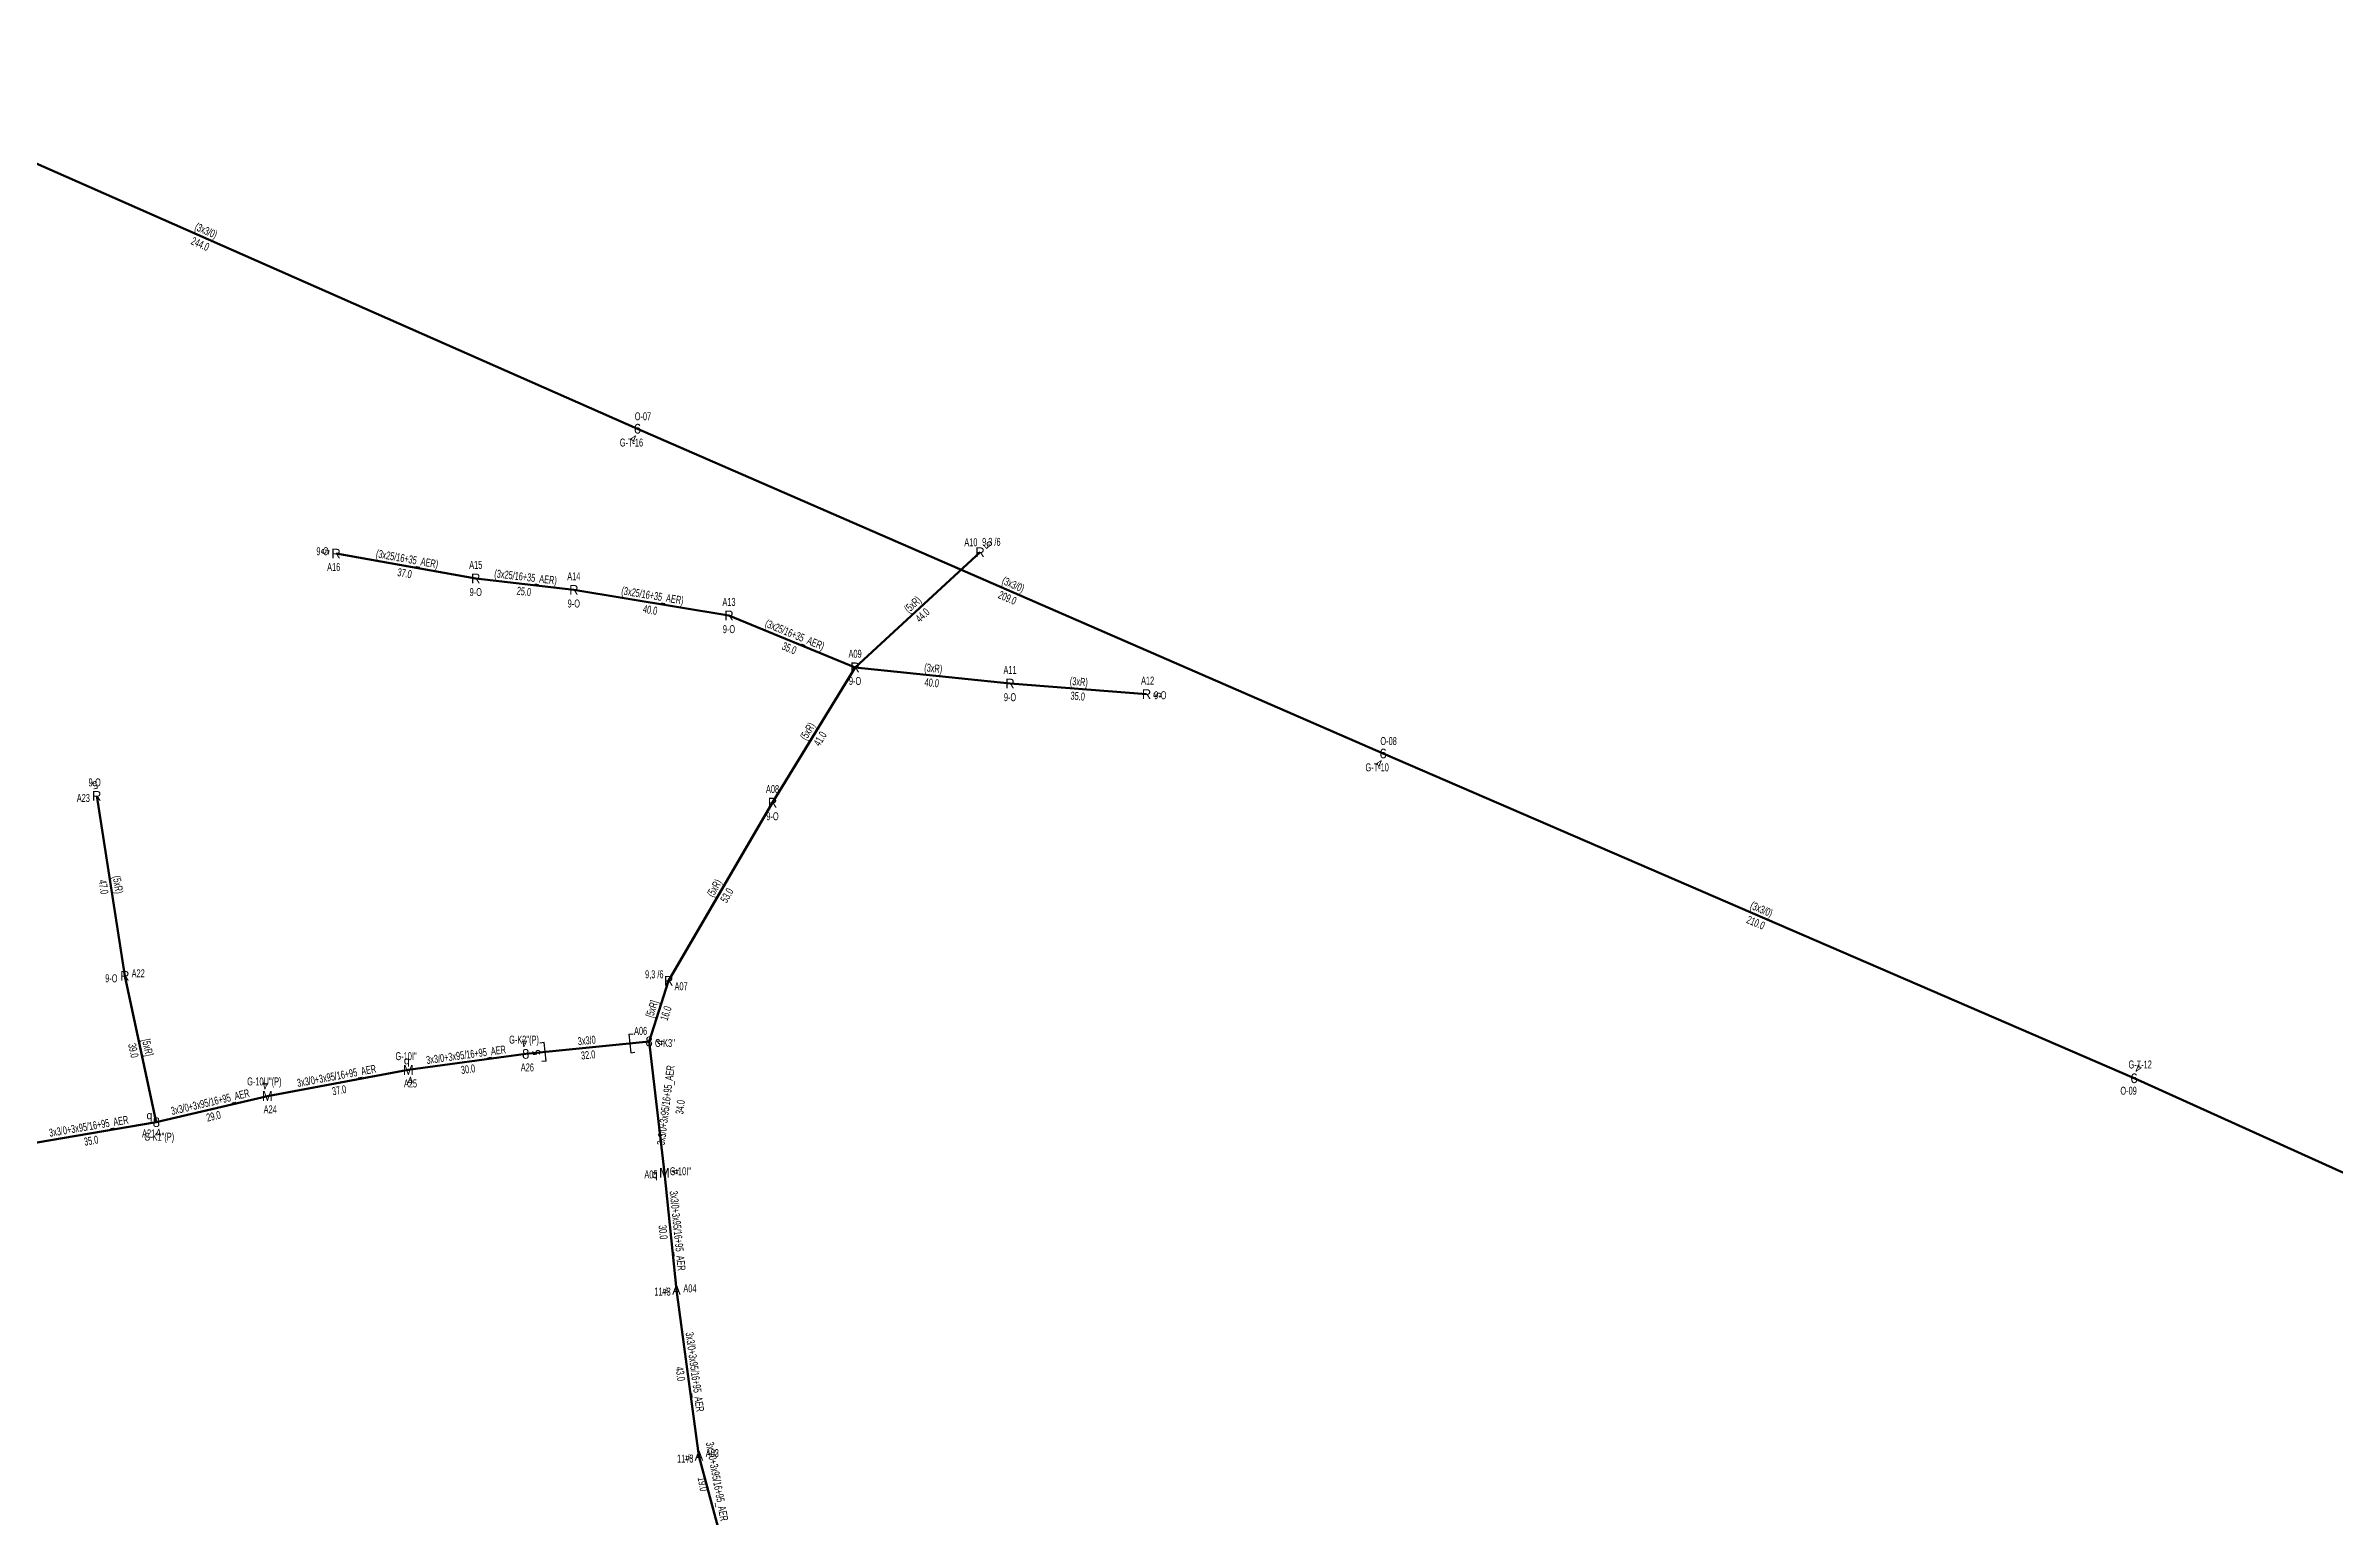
# Model space of a CAD drawing. Header units: millimetres. Extents: x 367507 to 373457, y 4068694 to 4074327.
# Drawn here: x 369196 to 369785, y 4071855 to 4072233 of the extents above; entities that cross this region are included whole.
import ezdxf
from ezdxf.enums import TextEntityAlignment as Align

# ---------------------------------------------------------------- set-up
doc = ezdxf.new("R2010")
doc.units = ezdxf.units.MM
for name, color, linetype, lineweight in [('DIREK_AG_MEVCUT', 120, 'Continuous', 25), ('DIREK_ENH_MEVCUT', 6, 'Continuous', 25), ('DIREK_OG_MEVCUT', 16, 'Continuous', 25), ('DIREK_OG_YENI', 10, 'Continuous', 25), ('HAT_AG_HAVAI_BYSK', 3, 'Continuous', 50), ('HAT_AG_HAVAI_MEVCUT', 126, 'Continuous', 50), ('HAT_OG_HAVAI_MEVCUT', 48, 'Continuous', 70), ('HAT_OG_HAVAI_YENI', 1, 'Continuous', 70)]:
    doc.layers.add(name, color=color, linetype=linetype, lineweight=lineweight)
doc.layers.add('NIA_AG', color=5, linetype='Continuous')
doc.styles.add('Direk', font='B_CAD')
doc.styles.get("Standard").update_dxf_attribs({"font": 'Arial'})

# ---------------------------------------------------------------- blocks, each defined once
blk = doc.blocks.new('AG_NIA', base_point=(-64.4296, 129.8924))
at = {"layer": 'NIA_AG'}
for p, q in [((-64.429604, 132.292432), (-65.529604, 132.292432)), ((-64.429604, 127.492432), (-64.429604, 132.292432)), ((-64.429604, 127.492432), (-65.529604, 127.492432))]:
    blk.add_line(p, q, dxfattribs=at)

msp = doc.modelspace()

# ---------------------------------------------------------------- linework, layer by layer
at = {"layer": 'HAT_AG_HAVAI_BYSK'}
for p, q in [((369216.45, 4071993.49), (369224.552, 4071955.849)), ((369356.37, 4071992.23), (369351.349, 4071976.607))]:
    msp.add_line(p, q, dxfattribs=at)
at = {"layer": 'HAT_AG_HAVAI_MEVCUT'}
for p, q in [((369270.8, 4072102.06), (369306.74, 4072095.67)), ((369404.33, 4072072.81), (369436.49, 4072102.41)), ((369306.74, 4072095.67), (369331.97, 4072092.73)), ((369371.89, 4072086.14), (369331.97, 4072092.73)), ((369404.33, 4072072.81), (369371.89, 4072086.14)), ((369404.33, 4072072.81), (369383.09, 4072038.02)), ((369404.33, 4072072.81), (369444.2, 4072068.64)), ((369479.33, 4072065.92), (369444.2, 4072068.64)), ((369209.23, 4072039.76), (369216.45, 4071993.49)), ((369356.37, 4071992.23), (369383.09, 4072038.02))]:
    msp.add_line(p, q, dxfattribs=at)
at = {"layer": 'HAT_OG_HAVAI_MEVCUT'}
for p, q in [((369348.35, 4072134.17), (369124.85, 4072232.65)), ((369348.35, 4072134.17), (369540.2, 4072050.65)), ((369733.4, 4071967.14), (369540.2, 4072050.65)), ((369969.27, 4071860.52), (369733.4, 4071967.14))]:
    msp.add_line(p, q, dxfattribs=at)
at = {"layer": 'HAT_OG_HAVAI_YENI'}
for p, q in [((369319.596, 4071973.409), (369289.3862, 4071969.271018)), ((369351.349, 4071976.607), (369319.596, 4071973.409)), ((369355.29069, 4071942.787815), (369351.349, 4071976.607)), ((369289.3862, 4071969.271018), (369253.133, 4071962.574)), ((369253.133, 4071962.574), (369224.552, 4071955.849)), ((369190.390603, 4071950.055315), (369224.552, 4071955.849)), ((369358.36, 4071912.7), (369355.29069, 4071942.787815)), ((369358.36, 4071912.7), (369364.16, 4071870.05)), ((369364.16, 4071870.05), (369369.148, 4071851.514))]:
    msp.add_line(p, q, dxfattribs=at)

# ---------------------------------------------------------------- block references
at = {"layer": 'NIA_AG'}
for p, rotation in [((369346.374167, 4071976.10596), 185.751145), ((369324.570833, 4071973.91004), 5.751144999999999)]:
    msp.add_blockref('AG_NIA', p, dxfattribs=dict(at, rotation=rotation))

# ---------------------------------------------------------------- texts
at = {"layer": 'DIREK_AG_MEVCUT', "linetype": 'ByBlock', "width": 0.53}
for s, p in [('9-O', (369267.32114, 4072102.678529)), ('A10', (369434.119747, 4072104.985248)), ('9,3 /6', (369439.389542, 4072105.078733)), ('A16', (369270.187321, 4072098.614042)), ('A15', (369306.74, 4072099.17)), ('A14', (369331.97, 4072096.23)), ('9-O', (369306.74, 4072092.17)), ('9-O', (369331.97, 4072089.23)), ('A13', (369371.89, 4072089.64)), ('9-O', (369371.89, 4072082.64)), ('A09', (369404.33, 4072076.31)), ('A11', (369444.2, 4072072.14)), ('9-O', (369404.33, 4072069.31)), ('9-O', (369444.2, 4072065.14)), ('A12', (369479.600185, 4072069.409556)), ('9-O', (369482.853296, 4072065.647203)), ('9-O', (369208.689581, 4072043.223323)), ('A08', (369383.09, 4072041.52)), ('A23', (369205.771848, 4072039.220388)), ('9-O', (369383.09, 4072034.52)), ('A22', (369219.891302, 4071994.128311)), ('9,3 /6', (369352.674006, 4071993.878718)), ('9-O', (369212.975884, 4071992.845603)), ('A07', (369359.566394, 4071990.804144))]:
    msp.add_text(s, height=2.05, dxfattribs=at).set_placement(p, align=Align.MIDDLE_CENTER)
at = {"layer": 'DIREK_AG_MEVCUT', "color": 32, "style": 'Direk'}
for rotation, p in [(619.918372, (369268.043234, 4072102.550143)), (492.626404, (369438.550198, 4072104.306202)), (445.57261, (369482.121645, 4072065.703852)), (548.868949, (369208.79831, 4072042.526522))]:
    msp.add_text('5', height=2, rotation=rotation, dxfattribs=at).set_placement(p, align=Align.MIDDLE_CENTER)
at = {"layer": 'DIREK_AG_MEVCUT', "linetype": 'ByBlock', "style": 'Direk'}
for p in [(369270.8, 4072102.06), (369436.49, 4072102.41), (369306.74, 4072095.67), (369331.97, 4072092.73), (369371.89, 4072086.14), (369404.33, 4072072.81), (369444.2, 4072068.64), (369479.33, 4072065.92), (369209.23, 4072039.76), (369383.09, 4072038.02), (369216.45, 4071993.49), (369356.37, 4071992.23)]:
    msp.add_text('R', height=2.5, dxfattribs=at).set_placement(p, align=Align.MIDDLE_CENTER)
at = {"layer": 'DIREK_ENH_MEVCUT', "linetype": 'ByBlock', "width": 0.53}
for s, p in [('O-07', (369349.754159, 4072137.375985)), ('G-T-16', (369346.796092, 4072130.622108)), ('O-08', (369541.592867, 4072053.860907)), ('G-T-10', (369538.660025, 4072047.099972)), ('G-T-12', (369734.96649, 4071970.683282)), ('O-09', (369731.984781, 4071963.938882))]:
    msp.add_text(s, height=2.05, dxfattribs=at).set_placement(p, align=Align.MIDDLE_CENTER)
at = {"layer": 'DIREK_ENH_MEVCUT', "color": 32, "linetype": 'ByBlock', "style": 'Direk'}
for rotation, p in [(336.34751, (369347.226673, 4072131.605212)), (336.549168, (369539.085707, 4072048.081275)), (156.149714, (369734.532175, 4071969.700894))]:
    msp.add_text('4', height=2, rotation=rotation, dxfattribs=at).set_placement(p, align=Align.MIDDLE_CENTER)
at = {"layer": 'DIREK_ENH_MEVCUT', "linetype": 'ByBlock', "style": 'Direk'}
for p in [(369348.35, 4072134.17), (369540.2, 4072050.65), (369733.4, 4071967.14)]:
    msp.add_text('6', height=2.5, dxfattribs=at).set_placement(p, align=Align.MIDDLE_CENTER)
at = {"layer": 'DIREK_OG_MEVCUT', "linetype": 'ByBlock', "width": 0.53}
for s, p in [('11 /3', (369354.795131, 4071912.275897)), ('A04', (369361.835492, 4071913.11347)), ('A03', (369367.590915, 4071870.741968)), ('11 /3', (369360.641985, 4071869.340466))]:
    msp.add_text(s, height=2.05, dxfattribs=at).set_placement(p, align=Align.MIDDLE_CENTER)
at = {"layer": 'DIREK_OG_MEVCUT', "color": 32, "linetype": 'ByBlock', "style": 'Direk'}
for rotation, p in [(276.784438, (369355.579607, 4071912.369224)), (281.402788, (369361.415268, 4071869.496426))]:
    msp.add_text('4', height=2, rotation=rotation, dxfattribs=at).set_placement(p, align=Align.MIDDLE_CENTER)
at = {"layer": 'DIREK_OG_MEVCUT', "linetype": 'ByBlock', "style": 'Direk'}
for p in [(369358.36, 4071912.7), (369364.16, 4071870.05)]:
    msp.add_text('A', height=2.5, dxfattribs=at).set_placement(p, align=Align.MIDDLE_CENTER)
at = {"layer": 'DIREK_OG_YENI', "width": 0.53}
for s, p in [("G-K2''(P)", (369319.160714, 4071977.072824)), ('A06', (369349.147933, 4071979.328269)), ("G-K3''", (369355.413993, 4071976.209545)), ("G-10I''", (369288.81475, 4071972.825642)), ('A26', (369320.008918, 4071969.933443)), ("G-10U''(P)", (369252.346265, 4071966.322424)), ('A25', (369289.941736, 4071965.815388)), ('A24', (369253.85193, 4071959.148633)), ('A21', (369222.571057, 4071952.963542)), ("G-K1''(P)", (369225.308929, 4071952.106223)), ('A05', (369351.811402, 4071942.407612)), ("G-10I''", (369359.394212, 4071943.236232))]:
    msp.add_text(s, height=2.05, dxfattribs=at).set_placement(p, align=Align.MIDDLE_CENTER)
at = {"layer": 'DIREK_OG_YENI', "color": 32, "style": 'Direk'}
for s, rotation, p in [('4', 186.775343, (369319.265665, 4071976.189446)), ('4', 444.415652, (369354.135711, 4071976.334529)), ('5', 97.287444, (369322.373382, 4071973.764172)), ('4', 191.853419, (369252.557856, 4071965.314294)), ('4', 369.132874, (369289.830629, 4071966.506514)), ('4', 371.433129, (369225.107028, 4071953.104561)), ('4', 96.236315, (369358.074121, 4071943.091978))]:
    msp.add_text(s, height=2, rotation=rotation, dxfattribs=at).set_placement(p, align=Align.MIDDLE_CENTER)
at = {"layer": 'DIREK_OG_YENI', "style": 'Direk'}
for s, p in [('8', (369351.349, 4071976.607)), ('8', (369319.596, 4071973.409)), ('M', (369289.3862, 4071969.271018)), ('M', (369253.133, 4071962.574)), ('8', (369224.552, 4071955.849)), ('M', (369355.29069, 4071942.787815))]:
    msp.add_text(s, height=2.5, dxfattribs=at).set_placement(p, align=Align.MIDDLE_CENTER)
at = {"layer": 'DIREK_OG_YENI', "color": 4, "style": 'Direk'}
for p in [(369288.989389, 4071971.739326), (369222.784233, 4071957.616767), (369352.805484, 4071942.516242)]:
    msp.add_text('q', height=2, dxfattribs=at).set_placement(p, align=Align.MIDDLE_CENTER)
at = {"layer": 'HAT_AG_HAVAI_BYSK', "lineweight": 30, "width": 0.53}
for rotation, p in [(432.183367, (369353.050265, 4071984.678576, 184675.6745)), (282.147243, (369221.331969, 4071974.848361, 184612.276))]:
    msp.add_text('[5xR]', height=2.05, rotation=rotation, dxfattribs=at).set_placement(p, align=Align.CENTER)
for s, rotation, p in [('16.0', 432.183367, (369354.668735, 4071984.158424, 184675.6745)), ('39.0', 282.147243, (369219.670031, 4071974.490639, 184612.276))]:
    msp.add_text(s, height=2.05, rotation=rotation, dxfattribs=at).set_placement(p, align=Align.TOP_CENTER)
at = {"layer": 'HAT_AG_HAVAI_MEVCUT', "lineweight": 30, "width": 0.53}
for s, rotation, p in [('(3x25/16+35_AER)', 349.918372, (369288.918793, 4072099.701875, 184653.37)), ('(3x25/16+35_AER)', 353.353417, (369319.453383, 4072095.044287, 184665.985)), ('(3x25/16+35_AER)', 350.626144, (369352.068444, 4072090.27365, 184665.985)), ('(5xR)', 42.626404, (369419.834367, 4072088.235417, 184718.245)), ('(3x25/16+35_AER)', 337.661629, (369388.433064, 4072080.261212, 184685.945)), ('(3xR)', 354.029148, (369424.353419, 4072071.570389, 184722.1)), ('(3xR)', 355.57261, (369461.830616, 4072068.127464, 184722.1)), ('(5xR)', 418.595089, (369392.98452, 4072055.85792, 184691.545)), ('(5xR)', 278.868949, (369213.679837, 4072016.756049, 184608.225)), ('(5xR)', 59.735006, (369368.995852, 4072015.5534, 184691.545))]:
    msp.add_text(s, height=2.05, rotation=rotation, dxfattribs=at).set_placement(p, align=Align.CENTER)
for s, rotation, p in [('37.0', 349.918372, (369288.621207, 4072098.028125, 184653.37)), ('25.0', 353.353417, (369319.256617, 4072093.355713, 184665.985)), ('40.0', 350.626144, (369351.791556, 4072088.59635, 184665.985)), ('44.0', 42.626404, (369420.985633, 4072086.984583, 184718.245)), ('35.0', 337.661629, (369387.786936, 4072078.688788, 184685.945)), ('40.0', 354.029148, (369424.176581, 4072069.879611, 184722.1)), ('35.0', 355.57261, (369461.699384, 4072066.432536, 184722.1)), ('41.0', 418.595089, (369394.43548, 4072054.97208, 184691.545)), ('47.0', 278.868949, (369212.000163, 4072016.493951, 184608.225)), ('53.0', 59.735006, (369370.464148, 4072014.6966, 184691.545))]:
    msp.add_text(s, height=2.05, rotation=rotation, dxfattribs=at).set_placement(p, align=Align.TOP_CENTER)
at = {"layer": 'HAT_OG_HAVAI_MEVCUT', "lineweight": 30, "width": 0.53}
for s, rotation, p in [('244.0', 336.220444, (369236.257264, 4072182.632162, 184562.425)), ('209.0', 336.474576, (369443.935717, 4072091.630649, 184770.1)), ('210.0', 336.62376, (369636.462748, 4072008.114769, 184770.1))]:
    msp.add_text(s, height=2.05, rotation=rotation, dxfattribs=at).set_placement(p, align=Align.TOP_CENTER)
for rotation, p in [(336.220444, (369236.942736, 4072184.187838, 184562.425)), (336.474576, (369444.614283, 4072093.189351, 184770.1)), (336.62376, (369637.137252, 4072009.675231, 184770.1))]:
    msp.add_text('(3x3/0)', height=2.05, rotation=rotation, dxfattribs=at).set_placement(p, align=Align.CENTER)
at = {"layer": 'HAT_OG_HAVAI_YENI', "lineweight": 30, "width": 0.53}
for s, rotation, p in [('3x3/0', 365.751145, (369335.387323, 4071975.853722, 184659.798)), ('3x3/0+3x95/16+95_AER', 367.799542, (369304.375749, 4071972.182146, 184644.6931)), ('3x3/0+3x95/16+95_AER', 370.466206, (369271.105193, 4071966.758367, 184626.5665)), ('3x3/0+3x95/16+95_AER', 82.777125, (369356.624326, 4071960.071393, 184679.822235)), ('3x3/0+3x95/16+95_AER', 373.240632, (369238.647815, 4071960.038904, 184612.276)), ('3x3/0+3x95/16+95_AER', 9.625626, (369207.329173, 4071953.79019, 184612.276)), ('3x3/0+3x95/16+95_AER', 275.824692, (369357.670957, 4071927.83017, 184677.645345)), ('3x3/0+3x95/16+95_AER', 277.744183, (369362.102248, 4071891.489538, 184682.08)), ('3x3/0+3x95/16+95_AER', 280.524627, (369367.829446, 4071863.265478))]:
    msp.add_text(s, height=2.05, rotation=rotation, dxfattribs=at).set_placement(p, align=Align.CENTER)
for s, rotation, p in [('32.0', 365.751145, (369335.557677, 4071974.162278, 184659.798)), ('37.0', 370.466206, (369271.414007, 4071965.086651, 184626.5665)), ('30.0', 367.799542, (369304.606452, 4071970.497873, 184644.6931)), ('34.0', 82.777125, (369358.310835, 4071959.857653, 184679.822235)), ('29.0', 373.240632, (369239.037185, 4071958.384096, 184612.276)), ('35.0', 9.625626, (369207.61343, 4071952.114124, 184612.276)), ('30.0', 275.824692, (369355.979734, 4071927.657645, 184677.645345)), ('43.0', 277.744183, (369360.417752, 4071891.260462, 184682.08)), ('19.0', 280.524627, (369366.158046, 4071862.954959))]:
    msp.add_text(s, height=2.05, rotation=rotation, dxfattribs=at).set_placement(p, align=Align.TOP_CENTER)

doc.saveas('drawing.dxf')
